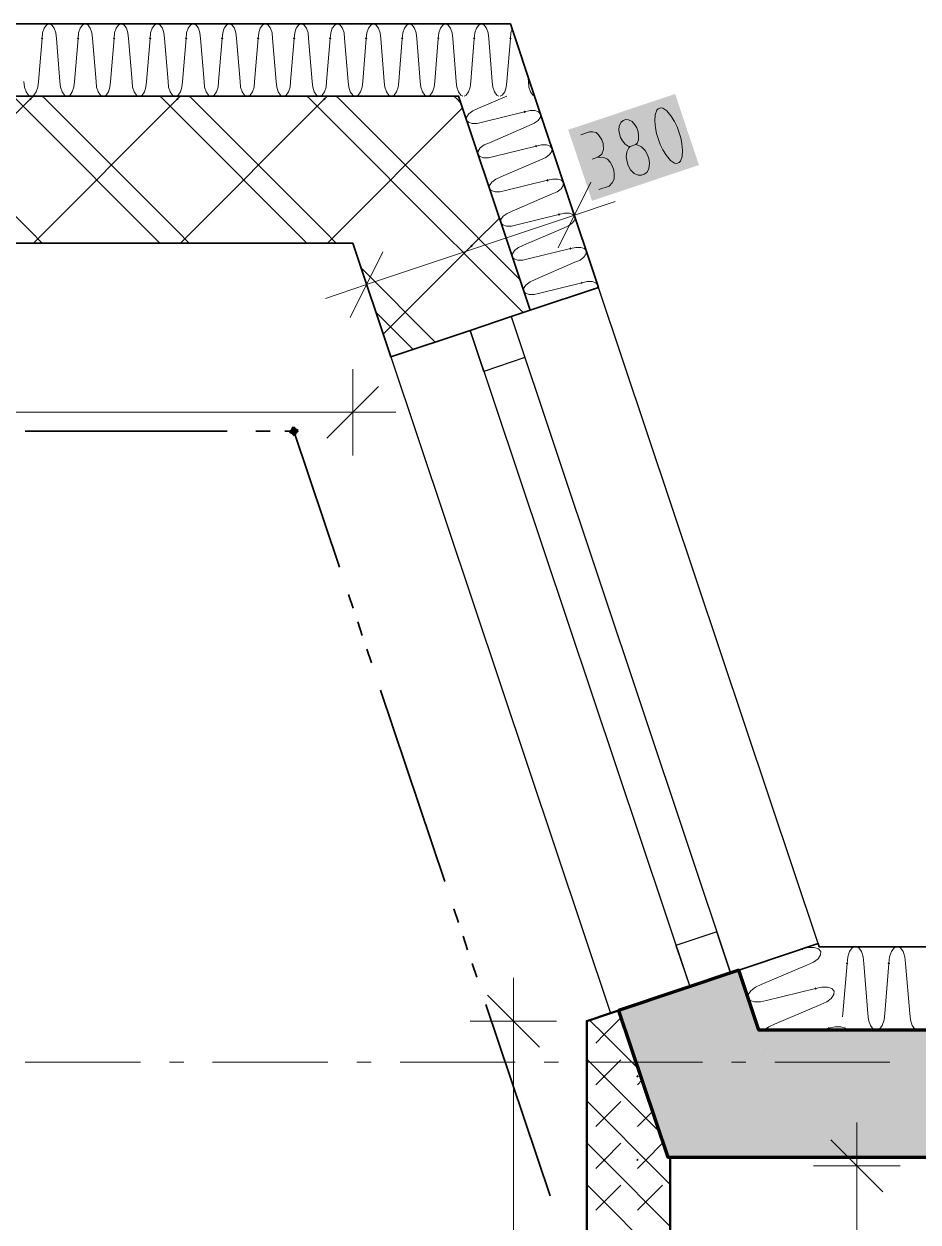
# Model space of a CAD drawing. Header units: millimetres. Extents: x 0 to 594, y 0 to 420.
# Drawn here: x 109.92 to 125.82, y 329.06 to 350.35 of the extents above; entities that cross this region are included whole.
import ezdxf

# ---------------------------------------------------------------- set-up
doc = ezdxf.new("R2010")
doc.units = ezdxf.units.MM
doc.header["$LTSCALE"] = 8
for name, color, linetype in [('PDF_Koty delkove', 7, 'Continuous'), ('PDF_Okna', 7, 'Continuous'), ('PDF_Osy hlavni', 7, 'Continuous'), ('PDF_Pozarni useky', 7, 'Continuous'), ('PDF_Pricky zdene', 7, 'Continuous'), ('PDF_Steny obvodove nosne', 7, 'Continuous'), ('PDF_Steny sendvic', 7, 'Continuous'), ('PDF_Zatepleni', 7, 'Continuous')]:
    doc.layers.add(name, color=color, linetype=linetype)

msp = doc.modelspace()

# ---------------------------------------------------------------- linework, layer by layer
at = {"layer": 'PDF_Koty delkove', "lineweight": 18}
for points in [[(121.602, 348.329), (121.537, 348.523), (121.492, 348.615), (121.428, 348.72), (121.357, 348.804), (121.283, 348.852), (121.252, 348.859), (121.2, 348.842), (121.179, 348.817), (121.149, 348.735), (121.143, 348.625), (121.155, 348.502), (121.174, 348.402), (121.239, 348.207), (121.284, 348.114), (121.349, 348.01), (121.42, 347.925), (121.494, 347.877), (121.526, 347.87), (121.577, 347.887), (121.598, 347.912), (121.628, 347.995), (121.634, 348.105), (121.622, 348.227)], [(121.034, 347.958), (121.012, 348.023), (120.972, 348.099), (120.906, 348.167), (120.838, 348.198), (120.807, 348.206), (120.702, 348.171), (120.682, 348.146), (120.646, 348.08), (120.634, 347.987), (120.648, 347.901), (120.67, 347.836), (120.71, 347.76), (120.776, 347.691), (120.845, 347.66), (120.903, 347.661), (120.954, 347.678), (121.001, 347.712), (121.037, 347.778), (121.047, 347.873)]]:
    msp.add_lwpolyline(points, close=True, dxfattribs=at)
for points in [[(120.616, 348.215), (120.569, 348.27), (120.534, 348.331), (120.512, 348.396), (120.504, 348.465), (120.508, 348.539), (120.543, 348.605), (120.577, 348.633), (120.629, 348.65), (120.673, 348.648), (120.741, 348.617), (120.789, 348.56), (120.823, 348.501), (120.845, 348.435), (120.854, 348.366), (120.85, 348.293), (120.827, 348.231), (120.807, 348.206)], [(119.824, 348.381), (119.98, 348.433), (120.037, 348.435), (120.1, 348.419), (120.142, 348.38), (120.2, 348.292), (120.222, 348.227), (120.229, 348.121), (120.199, 348.038), (120.131, 347.98), (120.028, 347.946)], [(120.702, 348.171), (120.671, 348.179), (120.616, 348.215)], [(120.149, 347.409), (120.331, 347.47), (120.384, 347.525), (120.42, 347.591), (120.419, 347.68), (120.411, 347.749), (120.389, 347.815), (120.348, 347.891), (120.301, 347.946), (120.233, 347.977), (120.131, 347.98)], [(119.421, 346.369), (120.002, 347.537)], [(119.956, 346.224), (119.712, 346.953), (119.468, 347.682)], [(119.712, 346.953), (120.44, 347.197)], [(116.018, 345.717), (119.712, 346.953)], [(115.727, 345.133), (116.309, 346.3)], [(116.262, 344.988), (116.018, 345.717), (115.774, 346.446)], [(116.018, 345.717), (115.289, 345.473)], [(115.771, 344.217), (115.771, 343.448), (115.771, 342.679)], [(116.232, 343.909), (115.31, 342.987)], [(115.771, 343.448), (100.453, 343.448), (84.672, 343.448), (80.88, 343.448)], [(115.771, 343.448), (116.54, 343.448)], [(118.628, 274.501), (118.628, 275.987), (118.628, 308.274), (118.628, 332.628), (118.628, 333.396)], [(119.089, 332.166), (118.167, 333.089)], [(119.397, 332.628), (118.628, 332.628), (117.859, 332.628)], [(124.734, 330.055), (124.734, 330.824)], [(125.195, 329.594), (124.273, 330.516)], [(125.503, 330.055), (124.734, 330.055), (123.965, 330.055)], [(124.734, 308.274), (124.734, 311.042), (124.734, 330.055)]]:
    msp.add_lwpolyline(points, dxfattribs=at)
at = {"layer": 'PDF_Koty delkove', "color": 7, "lineweight": 18, "true_color": 0xffffff, "transparency": 33554559}
msp.add_solid([(120.026, 347.206), (121.927, 347.842), (119.603, 348.469), (121.504, 349.106)], dxfattribs=at)
at = {"layer": 'PDF_Okna', "lineweight": 25}
for points in [[(124.046, 334.005), (120.141, 345.668)], [(118.586, 345.148), (122.491, 333.484)], [(117.857, 344.904), (121.762, 333.24)], [(116.448, 344.432), (120.352, 332.768)]]:
    msp.add_lwpolyline(points, dxfattribs=at)
for points in [[(118.586, 345.148), (118.83, 344.419), (118.101, 344.175), (117.857, 344.904)], [(122.491, 333.484), (122.247, 334.213), (121.518, 333.969), (121.762, 333.24)]]:
    msp.add_lwpolyline(points, close=True, dxfattribs=at)
at = {"layer": 'PDF_Osy hlavni', "lineweight": 18}
for points in [[(111.999, 331.9), (109.949, 331.9)], [(112.768, 331.9), (112.512, 331.9)], [(115.33, 331.9), (113.28, 331.9)], [(116.099, 331.9), (115.843, 331.9)], [(118.662, 331.9), (116.612, 331.9)], [(119.43, 331.9), (119.174, 331.9)], [(121.993, 331.9), (119.943, 331.9)], [(122.762, 331.9), (122.505, 331.9)], [(125.324, 331.9), (123.274, 331.9)]]:
    msp.add_lwpolyline(points, dxfattribs=at)
at = {"layer": 'PDF_Pozarni useky', "lineweight": 35}
for points in [[(113.537, 343.111), (109.949, 343.111)], [(114.305, 343.111), (114.049, 343.111)], [(114.725, 343.111), (114.562, 343.111)], [(115.534, 340.696), (114.725, 343.111)], [(115.778, 339.967), (115.697, 340.21)], [(115.941, 339.481), (115.86, 339.724)], [(116.104, 338.995), (116.022, 339.238)], [(117.406, 335.107), (116.267, 338.509)], [(117.651, 334.378), (117.569, 334.621)], [(117.813, 333.892), (117.732, 334.135)], [(117.976, 333.407), (117.895, 333.65)], [(119.279, 329.519), (118.139, 332.921)]]:
    msp.add_lwpolyline(points, dxfattribs=at)
at = {"layer": 'PDF_Pozarni useky', "lineweight": 35, "transparency": 33554559}
for points in [[(114.814, 343.111), (114.725, 343.021), (114.725, 343.201), (114.635, 343.111)], [(114.753, 343.026), (114.64, 343.083), (114.81, 343.14), (114.696, 343.196)]]:
    msp.add_solid(points, dxfattribs=at)
at = {"layer": 'PDF_Pricky zdene', "lineweight": 50}
msp.add_lwpolyline([(121.418, 311.042), (121.418, 330.068), (121.418, 330.209), (121.371, 330.209), (120.498, 332.817), (120.352, 332.768), (119.932, 332.628), (119.932, 311.042)], close=True, dxfattribs=at)
at = {"layer": 'PDF_Pricky zdene', "lineweight": 9}
for points in [[(120.844, 331.782), (120.239, 332.387), (119.982, 332.644)], [(120.239, 332.387), (120.537, 332.684)], [(120.091, 332.238), (120.239, 332.387)], [(121.218, 330.665), (120.239, 331.644), (119.932, 331.951)], [(120.091, 331.495), (120.239, 331.644), (120.537, 331.941)], [(120.834, 331.495), (120.914, 331.575)], [(121.418, 329.722), (120.983, 330.158), (120.239, 330.901), (119.932, 331.208)], [(120.239, 330.901), (120.537, 331.198)], [(120.834, 330.752), (121.1, 331.018)], [(120.091, 330.752), (120.239, 330.901)], [(121.418, 328.979), (120.239, 330.158), (119.932, 330.465)], [(120.091, 330.009), (120.239, 330.158), (120.537, 330.455)], [(120.834, 330.009), (120.983, 330.158), (121.28, 330.455)], [(120.983, 328.671), (120.239, 329.415), (119.932, 329.722)], [(120.239, 329.415), (120.537, 329.712)], [(120.834, 329.266), (121.28, 329.712)], [(120.091, 329.266), (120.239, 329.415)]]:
    msp.add_lwpolyline(points, dxfattribs=at)
at = {"layer": 'PDF_Pricky zdene', "lineweight": 9, "transparency": 33554559}
for points in [[(120.239, 331.621), (120.216, 331.644), (120.263, 331.644), (120.239, 331.667)], [(120.834, 331.624), (120.811, 331.647), (120.857, 331.647), (120.834, 331.67)], [(120.239, 330.135), (120.216, 330.158), (120.263, 330.158), (120.239, 330.181)], [(120.834, 330.138), (120.811, 330.161), (120.857, 330.161), (120.834, 330.184)]]:
    msp.add_solid(points, dxfattribs=at)
at = {"layer": 'PDF_Steny obvodove nosne', "lineweight": 70}
msp.add_lwpolyline([(120.498, 332.817), (121.371, 330.209), (121.418, 330.209), (123.749, 330.209), (130.746, 330.209), (130.746, 332.464), (124.561, 332.464), (122.994, 332.464), (122.636, 333.533)], close=True, dxfattribs=at)
at = {"layer": 'PDF_Steny obvodove nosne', "color": 9, "lineweight": 9, "true_color": 0xc0c0c0, "transparency": 33554559}
for points in [[(120.498, 332.817), (121.371, 330.209), (122.636, 333.533), (123.749, 330.209)], [(123.749, 330.209), (130.746, 330.209), (122.994, 332.464), (130.746, 332.464)]]:
    msp.add_solid(points, dxfattribs=at)
at = {"layer": 'PDF_Steny sendvic', "lineweight": 35}
for points in [[(119.003, 349.069), (118.574, 350.35), (84.621, 350.35)], [(118.527, 346.455), (117.652, 349.069), (84.621, 349.069), (84.621, 348.864), (84.621, 346.455), (84.672, 346.455), (115.771, 346.455), (116.448, 344.432)], [(84.621, 349.069), (117.652, 349.069), (118.527, 346.455), (118.927, 345.262)], [(120.141, 345.668), (119.003, 349.069)], [(120.141, 345.668), (118.927, 345.262), (118.527, 346.455)], [(118.927, 345.262), (118.586, 345.148), (117.857, 344.904), (116.448, 344.432)]]:
    msp.add_lwpolyline(points, dxfattribs=at)
at = {"layer": 'PDF_Steny sendvic', "lineweight": 9}
for points in [[(110.374, 350.35), (110.325, 350.331), (110.283, 350.275), (110.256, 350.192), (110.246, 350.094)], [(110.502, 350.094), (110.492, 350.192), (110.465, 350.275), (110.423, 350.331), (110.374, 350.35)], [(111.015, 350.35), (110.966, 350.331), (110.924, 350.275), (110.896, 350.192), (110.886, 350.094)], [(111.143, 350.094), (111.133, 350.192), (111.105, 350.275), (111.064, 350.331), (111.015, 350.35)], [(111.655, 350.35), (111.606, 350.331), (111.565, 350.275), (111.537, 350.192), (111.527, 350.094)], [(111.783, 350.094), (111.774, 350.192), (111.746, 350.275), (111.704, 350.331), (111.655, 350.35)], [(112.296, 350.35), (112.247, 350.331), (112.205, 350.275), (112.177, 350.192), (112.168, 350.094)], [(112.424, 350.094), (112.414, 350.192), (112.386, 350.275), (112.345, 350.331), (112.296, 350.35)], [(112.936, 350.35), (112.887, 350.331), (112.846, 350.275), (112.818, 350.192), (112.808, 350.094)], [(113.065, 350.094), (113.055, 350.192), (113.027, 350.275), (112.985, 350.331), (112.936, 350.35)], [(113.577, 350.35), (113.528, 350.331), (113.486, 350.275), (113.459, 350.192), (113.449, 350.094)], [(113.705, 350.094), (113.695, 350.192), (113.668, 350.275), (113.626, 350.331), (113.577, 350.35)], [(114.218, 350.35), (114.169, 350.331), (114.127, 350.275), (114.099, 350.192), (114.09, 350.094)], [(114.346, 350.094), (114.336, 350.192), (114.308, 350.275), (114.267, 350.331), (114.218, 350.35)], [(114.858, 350.35), (114.809, 350.331), (114.768, 350.275), (114.74, 350.192), (114.73, 350.094)], [(114.986, 350.094), (114.977, 350.192), (114.949, 350.275), (114.907, 350.331), (114.858, 350.35)], [(115.499, 350.35), (115.45, 350.331), (115.408, 350.275), (115.381, 350.192), (115.371, 350.094)], [(115.627, 350.094), (115.617, 350.192), (115.59, 350.275), (115.548, 350.331), (115.499, 350.35)], [(116.14, 350.35), (116.091, 350.331), (116.049, 350.275), (116.021, 350.192), (116.011, 350.094)], [(116.268, 350.094), (116.258, 350.192), (116.23, 350.275), (116.189, 350.331), (116.14, 350.35)], [(116.78, 350.35), (116.731, 350.331), (116.69, 350.275), (116.662, 350.192), (116.652, 350.094)], [(116.908, 350.094), (116.899, 350.192), (116.871, 350.275), (116.829, 350.331), (116.78, 350.35)], [(117.372, 350.331), (117.33, 350.275), (117.302, 350.192), (117.293, 350.094)], [(117.421, 350.35), (117.372, 350.331)], [(117.549, 350.094), (117.539, 350.192), (117.511, 350.275), (117.47, 350.331), (117.421, 350.35)], [(118.061, 350.35), (118.012, 350.331), (117.971, 350.275), (117.943, 350.192), (117.933, 350.094)], [(118.189, 350.094), (118.18, 350.192), (118.152, 350.275), (118.11, 350.331), (118.061, 350.35)], [(110.182, 349.325), (110.246, 350.094)], [(110.502, 350.094), (110.565, 349.325)], [(110.708, 349.069), (110.744, 349.087), (110.785, 349.143), (110.813, 349.226), (110.823, 349.325), (110.886, 350.094)], [(111.143, 350.094), (111.206, 349.325)], [(111.464, 349.325), (111.527, 350.094)], [(111.783, 350.094), (111.847, 349.325)], [(111.989, 349.069), (112.025, 349.087), (112.067, 349.143), (112.094, 349.226), (112.104, 349.325), (112.168, 350.094)], [(112.424, 350.094), (112.487, 349.325)], [(112.745, 349.325), (112.808, 350.094)], [(113.065, 350.094), (113.128, 349.325)], [(113.27, 349.069), (113.306, 349.087), (113.348, 349.143), (113.376, 349.226), (113.385, 349.325), (113.449, 350.094)], [(113.705, 350.094), (113.769, 349.325)], [(114.026, 349.325), (114.09, 350.094)], [(114.346, 350.094), (114.409, 349.325)], [(114.551, 349.069), (114.587, 349.087), (114.629, 349.143), (114.657, 349.226), (114.667, 349.325), (114.73, 350.094)], [(114.986, 350.094), (115.05, 349.325)], [(115.307, 349.325), (115.371, 350.094)], [(115.627, 350.094), (115.69, 349.325)], [(115.948, 349.325), (116.011, 350.094)], [(116.268, 350.094), (116.331, 349.325)], [(116.589, 349.325), (116.652, 350.094)], [(116.908, 350.094), (116.972, 349.325)], [(117.229, 349.325), (117.293, 350.094)], [(117.549, 350.094), (117.612, 349.325)], [(117.87, 349.325), (117.933, 350.094)], [(118.189, 350.094), (118.253, 349.325)], [(118.51, 349.325), (118.574, 350.094)], [(118.605, 350.257), (118.584, 350.192), (118.574, 350.094)], [(109.925, 349.325), (109.935, 349.226), (109.963, 349.143), (110.004, 349.087), (110.04, 349.069)], [(110.067, 349.069), (110.103, 349.087), (110.145, 349.143), (110.173, 349.226), (110.182, 349.325)], [(110.182, 349.325), (110.182, 349.325)], [(110.565, 349.325), (110.575, 349.226), (110.603, 349.143), (110.645, 349.087), (110.681, 349.069)], [(110.823, 349.325), (110.823, 349.325)], [(111.206, 349.325), (111.216, 349.226), (111.244, 349.143), (111.286, 349.087), (111.321, 349.069)], [(111.348, 349.069), (111.384, 349.087), (111.426, 349.143), (111.454, 349.226), (111.464, 349.325)], [(111.464, 349.325), (111.464, 349.325)], [(111.847, 349.325), (111.857, 349.226), (111.884, 349.143), (111.926, 349.087), (111.962, 349.069)], [(112.104, 349.325), (112.104, 349.325)], [(112.487, 349.325), (112.497, 349.226), (112.525, 349.143), (112.567, 349.087), (112.603, 349.069)], [(112.63, 349.069), (112.665, 349.087), (112.707, 349.143), (112.735, 349.226), (112.745, 349.325)], [(112.745, 349.325), (112.745, 349.325)], [(113.128, 349.325), (113.138, 349.226), (113.166, 349.143), (113.207, 349.087), (113.243, 349.069)], [(113.385, 349.325), (113.385, 349.325)], [(113.769, 349.325), (113.778, 349.226), (113.806, 349.143), (113.848, 349.087), (113.884, 349.069)], [(113.911, 349.069), (113.947, 349.087), (113.988, 349.143), (114.016, 349.226), (114.026, 349.325)], [(114.026, 349.325), (114.026, 349.325)], [(114.409, 349.325), (114.419, 349.226), (114.447, 349.143), (114.489, 349.087), (114.525, 349.069)], [(114.667, 349.325), (114.667, 349.325)], [(115.05, 349.325), (115.06, 349.226), (115.088, 349.143), (115.129, 349.087), (115.165, 349.069)], [(115.192, 349.069), (115.228, 349.087), (115.27, 349.143), (115.298, 349.226)], [(115.298, 349.226), (115.307, 349.325)], [(115.307, 349.325), (115.307, 349.325)], [(115.69, 349.325), (115.7, 349.226), (115.728, 349.143), (115.77, 349.087), (115.806, 349.069)], [(115.833, 349.069), (115.868, 349.087), (115.91, 349.143), (115.938, 349.226), (115.948, 349.325)], [(115.948, 349.325), (115.948, 349.325)], [(116.331, 349.325), (116.341, 349.226), (116.369, 349.143), (116.411, 349.087), (116.446, 349.069)], [(116.473, 349.069), (116.509, 349.087), (116.551, 349.143), (116.579, 349.226), (116.589, 349.325)], [(116.589, 349.325), (116.589, 349.325)], [(116.972, 349.325), (116.981, 349.226), (117.009, 349.143), (117.051, 349.087), (117.087, 349.069)], [(117.114, 349.069), (117.15, 349.087), (117.191, 349.143), (117.219, 349.226), (117.229, 349.325)], [(117.229, 349.325), (117.229, 349.325)], [(117.612, 349.325), (117.622, 349.226), (117.65, 349.143), (117.692, 349.087), (117.728, 349.069)], [(117.755, 349.069), (117.79, 349.087), (117.832, 349.143), (117.86, 349.226), (117.87, 349.325)], [(117.87, 349.325), (117.87, 349.325)], [(118.253, 349.325), (118.263, 349.226), (118.291, 349.143)], [(118.395, 349.069), (118.431, 349.087), (118.473, 349.143), (118.501, 349.226), (118.51, 349.325)], [(118.51, 349.325), (118.51, 349.325)], [(118.886, 349.42), (118.894, 349.325)], [(118.894, 349.325), (118.903, 349.226), (118.931, 349.143), (118.973, 349.087), (119.002, 349.072)], [(107.478, 346.455), (110.041, 349.018), (110.092, 349.069)], [(110.251, 346.455), (110.041, 346.665), (107.688, 349.018), (107.637, 349.069)], [(110.041, 348.756), (109.779, 349.018)], [(110.092, 346.455), (112.655, 349.018), (112.706, 349.069)], [(112.865, 346.455), (112.655, 346.665), (110.302, 349.018), (110.251, 349.069)], [(112.393, 349.018), (112.342, 349.069)], [(112.655, 348.756), (112.393, 349.018)], [(112.706, 346.455), (115.268, 349.018), (115.32, 349.069)], [(115.478, 346.455), (115.268, 346.665), (112.916, 349.018), (112.865, 349.069)], [(115.007, 349.018), (114.956, 349.069)], [(115.268, 348.756), (115.007, 349.018)], [(118.092, 346.455), (117.882, 346.665), (115.53, 349.018), (115.478, 349.069)], [(117.621, 349.018), (117.569, 349.069)], [(117.694, 348.944), (117.621, 349.018)], [(118.513, 349.069), (117.997, 348.847)], [(118.291, 349.143), (118.332, 349.087), (118.368, 349.069)], [(115.32, 346.455), (117.723, 348.858)], [(117.693, 348.947), (117.693, 348.947)], [(117.693, 348.947), (117.693, 348.947)], [(117.997, 348.847), (117.906, 348.806), (117.836, 348.753), (117.796, 348.696), (117.79, 348.656)], [(118.078, 348.603), (118.828, 348.787), (118.924, 348.809), (119.011, 348.809), (119.077, 348.787), (119.111, 348.747)], [(112.342, 346.455), (110.041, 348.756)], [(114.956, 346.455), (112.655, 348.756)], [(117.569, 346.455), (115.268, 348.756)], [(117.799, 348.631), (117.828, 348.603), (117.894, 348.581), (117.982, 348.581), (118.078, 348.603)], [(118.078, 348.603), (118.078, 348.603)], [(118.909, 348.544), (118.999, 348.584), (119.069, 348.637), (119.108, 348.694), (119.111, 348.746)], [(118.909, 348.544), (118.2, 348.24)], [(117.896, 348.34), (117.896, 348.34)], [(117.896, 348.34), (117.896, 348.34)], [(118.2, 348.24), (118.11, 348.199), (118.039, 348.146), (118, 348.089), (117.994, 348.049)], [(118.282, 347.995), (119.031, 348.179), (119.127, 348.201), (119.215, 348.201), (119.281, 348.179), (119.314, 348.139)], [(118.002, 348.023), (118.031, 347.995), (118.097, 347.973), (118.185, 347.973), (118.282, 347.995)], [(118.282, 347.995), (118.282, 347.995)], [(119.112, 347.936), (119.202, 347.977), (119.272, 348.029), (119.312, 348.086), (119.315, 348.139)], [(118.1, 347.732), (118.099, 347.732)], [(118.1, 347.732), (118.1, 347.732)], [(119.112, 347.936), (118.403, 347.632)], [(118.403, 347.632), (118.313, 347.591), (118.243, 347.538), (118.203, 347.481), (118.197, 347.441)], [(118.485, 347.388), (119.234, 347.572), (119.33, 347.594), (119.418, 347.594), (119.484, 347.572), (119.518, 347.532)], [(119.316, 347.329), (119.406, 347.369), (119.476, 347.422), (119.515, 347.479), (119.518, 347.531)], [(118.206, 347.416), (118.234, 347.388), (118.301, 347.366), (118.389, 347.366), (118.485, 347.388)], [(118.485, 347.388), (118.485, 347.388)], [(119.316, 347.329), (118.607, 347.025)], [(118.303, 347.125), (118.303, 347.125)], [(118.303, 347.125), (118.303, 347.125)], [(117.933, 346.455), (118.378, 346.9)], [(118.607, 347.025), (118.516, 346.984), (118.446, 346.931), (118.406, 346.874), (118.401, 346.834)], [(118.689, 346.78), (119.438, 346.964), (119.534, 346.986), (119.621, 346.986), (119.687, 346.964), (119.721, 346.924)], [(119.519, 346.721), (119.609, 346.762), (119.679, 346.814), (119.718, 346.871), (119.721, 346.924)], [(118.409, 346.808), (118.438, 346.78), (118.504, 346.758), (118.592, 346.758), (118.689, 346.78)], [(118.689, 346.78), (118.689, 346.78)], [(119.519, 346.721), (118.81, 346.417)], [(116.313, 344.835), (117.882, 346.404), (117.933, 346.455)], [(118.804, 345.221), (117.882, 346.142), (117.621, 346.404), (117.569, 346.455)], [(118.746, 345.801), (118.143, 346.404), (118.092, 346.455)], [(118.506, 346.517), (118.506, 346.518)], [(118.506, 346.517), (118.506, 346.517)], [(118.81, 346.417), (118.72, 346.377), (118.649, 346.324), (118.61, 346.266), (118.604, 346.226)], [(118.892, 346.173), (119.641, 346.357), (119.737, 346.379), (119.825, 346.379), (119.891, 346.357), (119.924, 346.317)], [(119.722, 346.114), (119.812, 346.154), (119.882, 346.207), (119.922, 346.264), (119.925, 346.316)], [(118.612, 346.201), (118.641, 346.173), (118.707, 346.151), (118.795, 346.151), (118.892, 346.173)], [(118.892, 346.173), (118.892, 346.173)], [(119.722, 346.114), (119.014, 345.81)], [(117.237, 344.696), (115.918, 346.016)], [(118.71, 345.91), (118.709, 345.91)], [(118.71, 345.909), (118.71, 345.91)], [(118.853, 345.716), (118.813, 345.659), (118.807, 345.619)], [(119.014, 345.81), (118.923, 345.769), (118.853, 345.716)], [(119.095, 345.565), (119.844, 345.749)], [(119.941, 345.771), (119.844, 345.749)], [(120.128, 345.71), (120.094, 345.749), (120.028, 345.771), (119.941, 345.771)], [(120.126, 345.663), (120.128, 345.709)], [(118.816, 345.593), (118.844, 345.565), (118.911, 345.543), (118.999, 345.543), (119.095, 345.565)], [(119.095, 345.565), (119.095, 345.565)], [(116.846, 344.565), (116.181, 345.23)], [(118.913, 345.302), (118.913, 345.303)], [(118.913, 345.302), (118.913, 345.302)]]:
    msp.add_lwpolyline(points, dxfattribs=at)
at = {"layer": 'PDF_Steny sendvic', "lineweight": 9, "transparency": 33554559}
for points in [[(110.246, 350.071), (110.223, 350.094), (110.269, 350.094), (110.246, 350.117)], [(110.886, 350.071), (110.863, 350.094), (110.91, 350.094), (110.886, 350.117)], [(111.527, 350.071), (111.504, 350.094), (111.55, 350.094), (111.527, 350.117)], [(112.168, 350.071), (112.145, 350.094), (112.191, 350.094), (112.168, 350.117)], [(112.808, 350.071), (112.785, 350.094), (112.831, 350.094), (112.808, 350.117)], [(113.449, 350.071), (113.426, 350.094), (113.472, 350.094), (113.449, 350.117)], [(114.09, 350.071), (114.066, 350.094), (114.113, 350.094), (114.09, 350.117)], [(114.73, 350.071), (114.707, 350.094), (114.753, 350.094), (114.73, 350.117)], [(115.371, 350.071), (115.348, 350.094), (115.394, 350.094), (115.371, 350.117)], [(116.011, 350.071), (115.988, 350.094), (116.034, 350.094), (116.011, 350.117)], [(116.652, 350.071), (116.629, 350.094), (116.675, 350.094), (116.652, 350.117)], [(117.293, 350.071), (117.27, 350.094), (117.316, 350.094), (117.293, 350.117)], [(117.933, 350.071), (117.91, 350.094), (117.956, 350.094), (117.933, 350.117)], [(118.574, 350.071), (118.551, 350.094), (118.597, 350.094), (118.574, 350.117)], [(110.041, 348.994), (110.018, 349.018), (110.064, 349.018), (110.041, 349.041)], [(112.655, 348.994), (112.631, 349.018), (112.678, 349.018), (112.655, 349.041)], [(115.268, 348.994), (115.245, 349.018), (115.291, 349.018), (115.268, 349.041)], [(118.828, 348.764), (118.804, 348.787), (118.851, 348.787), (118.828, 348.81)], [(119.031, 348.156), (119.008, 348.179), (119.054, 348.179), (119.031, 348.202)], [(119.234, 347.549), (119.211, 347.572), (119.257, 347.572), (119.234, 347.595)], [(119.438, 346.941), (119.415, 346.964), (119.461, 346.964), (119.438, 346.987)], [(117.882, 346.381), (117.859, 346.404), (117.905, 346.404), (117.882, 346.427)], [(119.641, 346.334), (119.618, 346.357), (119.664, 346.357), (119.641, 346.38)], [(119.844, 345.726), (119.821, 345.749), (119.867, 345.749), (119.844, 345.772)]]:
    msp.add_solid(points, dxfattribs=at)
at = {"layer": 'PDF_Zatepleni', "lineweight": 35}
for points in [[(124.064, 333.95), (124.046, 334.005), (122.831, 333.598), (122.636, 333.533), (122.994, 332.464), (124.561, 332.464)], [(124.561, 332.464), (130.746, 332.464), (130.746, 332.669), (130.746, 333.95), (124.064, 333.95)]]:
    msp.add_lwpolyline(points, dxfattribs=at)
at = {"layer": 'PDF_Zatepleni', "lineweight": 9}
for points in [[(124.093, 333.864), (124.053, 333.911), (123.977, 333.936), (123.875, 333.936), (123.764, 333.91)], [(124.653, 333.928), (124.605, 333.863), (124.573, 333.767), (124.561, 333.653)], [(124.71, 333.95), (124.653, 333.928)], [(124.859, 333.653), (124.847, 333.767), (124.815, 333.863), (124.767, 333.928), (124.71, 333.95)], [(125.453, 333.95), (125.396, 333.928), (125.348, 333.863), (125.316, 333.767), (125.305, 333.653)], [(125.602, 333.653), (125.59, 333.767), (125.558, 333.863), (125.51, 333.928), (125.453, 333.95)], [(122.797, 333.054), (122.803, 333.101), (122.849, 333.167), (122.931, 333.229), (123.036, 333.276), (123.858, 333.628), (123.962, 333.675), (124.044, 333.736), (124.089, 333.803), (124.093, 333.864)], [(124.488, 332.761), (124.561, 333.653)], [(124.859, 333.653), (124.932, 332.761)], [(125.231, 332.761), (125.305, 333.653)], [(125.602, 333.653), (125.675, 332.761)], [(122.684, 333.392), (122.684, 333.392), (122.684, 333.392)], [(122.807, 333.025), (122.84, 332.992), (122.917, 332.967), (123.019, 332.967), (123.131, 332.992), (124, 333.206), (124.111, 333.231), (124.213, 333.231), (124.289, 333.206), (124.329, 333.159)], [(123.087, 332.464), (123.167, 332.524), (123.272, 332.571), (124.094, 332.924), (124.198, 332.971), (124.28, 333.032), (124.325, 333.098), (124.329, 333.159)], [(123.131, 332.992), (123.131, 332.992)], [(122.919, 332.687), (122.919, 332.687), (122.919, 332.687)], [(124.482, 332.701), (124.488, 332.761)], [(124.488, 332.761), (124.488, 332.761)], [(124.932, 332.761), (124.944, 332.647), (124.976, 332.55), (125.024, 332.485), (125.066, 332.464)], [(125.097, 332.464), (125.139, 332.485), (125.187, 332.55), (125.22, 332.647), (125.231, 332.761)], [(125.231, 332.761), (125.231, 332.761)], [(125.675, 332.761), (125.687, 332.647), (125.719, 332.55), (125.768, 332.485), (125.809, 332.464)], [(124.085, 332.464), (124.236, 332.501), (124.347, 332.526), (124.449, 332.526), (124.525, 332.501), (124.557, 332.464)]]:
    msp.add_lwpolyline(points, dxfattribs=at)
at = {"layer": 'PDF_Zatepleni', "lineweight": 9, "transparency": 33554559}
for points in [[(123.764, 333.887), (123.747, 333.905), (123.787, 333.91), (123.781, 333.916)], [(124.561, 333.63), (124.538, 333.653), (124.584, 333.653), (124.561, 333.676)], [(125.305, 333.63), (125.281, 333.653), (125.328, 333.653), (125.305, 333.676)], [(124, 333.183), (123.977, 333.206), (124.023, 333.206), (124, 333.229)], [(124.236, 332.478), (124.213, 332.501), (124.259, 332.501), (124.236, 332.524)]]:
    msp.add_solid(points, dxfattribs=at)

doc.saveas('drawing.dxf')
